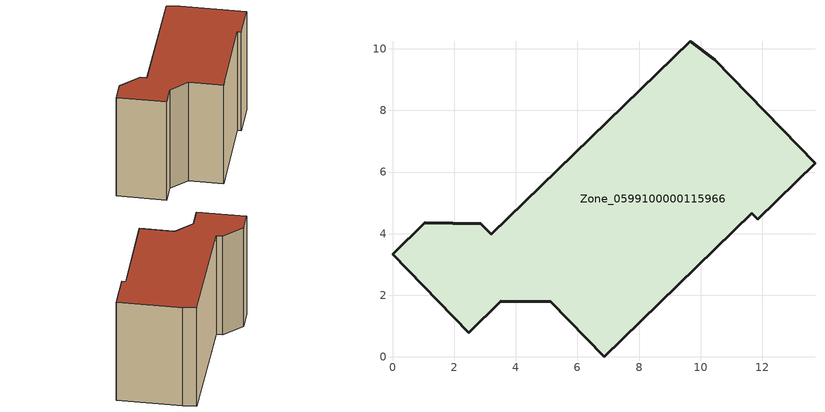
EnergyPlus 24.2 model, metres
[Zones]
Zone_0599100000115966
 floor ground (C_G): 3.52,1.81 2.47,0.79 0,3.33 1.04,4.35 2.86,4.32 3.2,3.98 9.67,10.25 10.45,9.64 13.71,6.28 11.85,4.47 11.65,4.67 6.87,0 5.13,1.79 z0
 wall outside (C_F): 2.47,0.79 3.52,1.81 5.13,1.79 6.87,0 11.65,4.67 11.85,4.47 13.71,6.28 10.45,9.64 9.67,10.25 3.2,3.98 2.86,4.32 1.04,4.35 0,3.33 2.47,0.79 z0:8.25
 roof outside (C_R): 11.85,4.47 13.71,6.28 10.45,9.64 9.67,10.25 3.2,3.98 2.86,4.32 1.04,4.35 0,3.33 2.47,0.79 3.52,1.81 5.13,1.79 6.87,0 11.65,4.67 z8.25
[BUILDING]
Pand.0599100000115966: North Axis=0; Terrain=City; Loads Convergence Tolerance Value=0.04; Temperature Convergence Tolerance Value=0.4; Solar Distribution=FullExterior; Maximum Number of Warmup Days=25; Minimum Number of Warmup Days=1
[Site:Location]
Rotterdam.The.Hague.AP_ZH_NLD Design_Conditions: Latitude=51.96; Longitude=4.45; Time Zone=1; Elevation=-4.5
[SITE:GROUNDTEMPERATURE:BUILDINGSURFACE]
18, 18, 18, 18, 18, 18, 18, 18, 18, 18, 18, 18
[MATERIAL] Thermal Absorptance=0.9; Solar Absorptance=0.7; Visible Absorptance=0.7
Name | Roughness | Thickness | Conductivity | Density | Specific Heat
G.TI.1975-1991 | MediumSmooth | 0.15 | 0.288461 | 540 | 1210
F.TI.1975-1991 | Rough | 0.3 | 0.230769 | 1920 | 840
R.TI.1975-1991 | MediumRough | 0.2 | 0.153846 | 1500 | 1000
[CONSTRUCTION]
C_G: G.TI.1975-1991
C_F: F.TI.1975-1991
C_R: R.TI.1975-1991
[ZONE]
Zone_0599100000115966: Type=1; Multiplier=1; Ceiling Height=Autocalculate; Volume=Autocalculate; Floor Area=autocalculate; Part of Total Floor Area=Yes
[ZONEINFILTRATION:DESIGNFLOWRATE]
Infil_Zone_0599100000115966: Zone or ZoneList or Space or SpaceList=Zone_0599100000115966; Schedule=AlwaysOn; Design Flow Rate Calculation Method=Flow/Area; Flow Rate per Floor Area=0.003; Constant Term Coefficient=1; Temperature Term Coefficient=0; Velocity Term Coefficient=0; Velocity Squared Term Coefficient=0
[HVACTEMPLATE:ZONE:IDEALLOADSAIRSYSTEM]
Zone_0599100000115966: Maximum Heating Supply Air Temperature=50; Minimum Cooling Supply Air Temperature=13; Maximum Heating Supply Air Humidity Ratio=0.0156; Minimum Cooling Supply Air Humidity Ratio=0.0077; Heating Limit=NoLimit; Cooling Limit=NoLimit; Dehumidification Control Type=ConstantSensibleHeatRatio; Cooling Sensible Heat Ratio=0.7; Dehumidification Setpoint=60; Humidification Control Type=None; Humidification Setpoint=30; Outdoor Air Method=None; Outdoor Air Flow Rate per Person=0.00944; Outdoor Air Flow Rate per Zone Floor Area=0; Outdoor Air Flow Rate per Zone=0; Demand Controlled Ventilation Type=None; Outdoor Air Economizer Type=NoEconomizer; Heat Recovery Type=None; Sensible Heat Recovery Effectiveness=0.7; Latent Heat Recovery Effectiveness=0.65
[ZONECONTROL:THERMOSTAT]
ThermostatControl_Zone_0599100000115966: Zone or ZoneList=Zone_0599100000115966; Control Type Schedule=DualSetpointControlType; Control 1=Thermostat_Zone_0599100000115966; Temperature Difference Between Cutout And Setpoint=0
[THERMOSTATSETPOINT:DUALSETPOINT]
Thermostat_Zone_0599100000115966: Heating Setpoint Temperature Schedule=HeatingSetpoint_Zone_0599100000115966; Cooling Setpoint Temperature Schedule=CoolingSetpoint_Zone_0599100000115966
[SCHEDULE:COMPACT]
HeatingSetpoint_Zone_0599100000115966: Through: 12/31, For: AllDays, Until: 24:00, 21
CoolingSetpoint_Zone_0599100000115966: Through: 12/31, For: AllDays, Until: 24:00, 24
DualSetpointControlType: Through: 12/31, For: AllDays, Until: 24:00, 4
AlwaysOn: Through: 12/31, For: AllDays, Until: 24:00, 1
